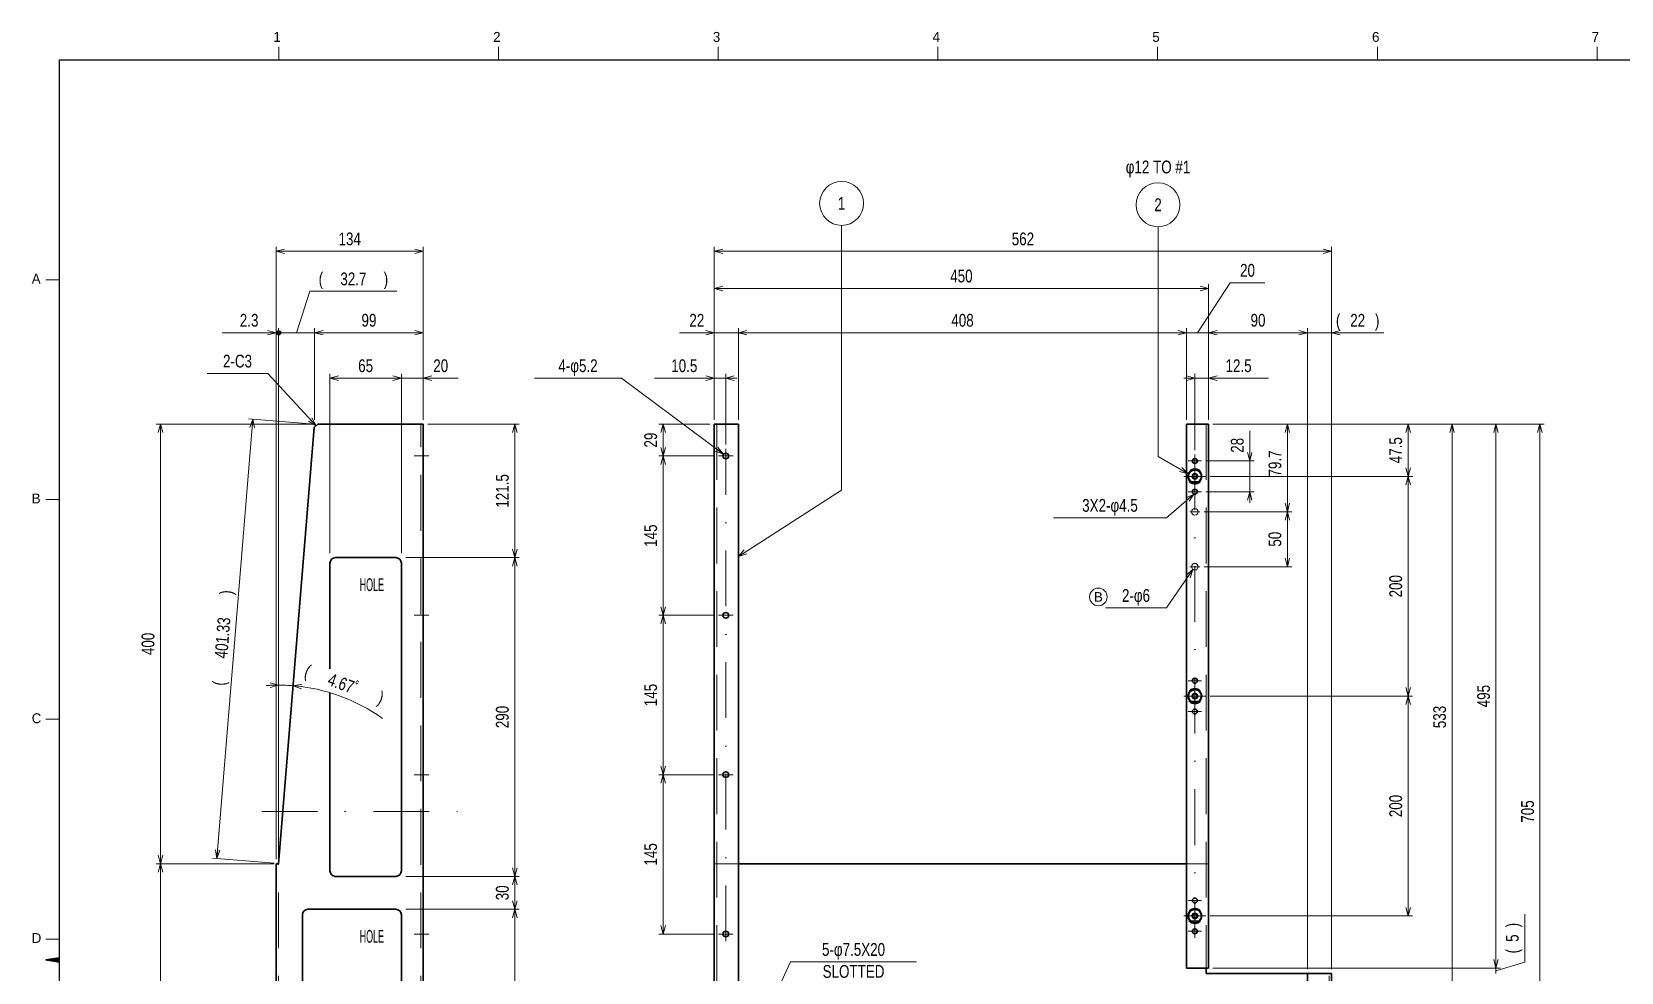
# Model space of a CAD drawing. Header units: millimetres. Extents: x 7 to 587, y 2 to 418.
# Drawn here: x 26.8 to 388.5, y 202.5 to 416.4 of the extents above; entities that cross this region are included whole.
import ezdxf
from ezdxf.enums import TextEntityAlignment as Align

# ---------------------------------------------------------------- set-up
doc = ezdxf.new("R2010")
doc.units = ezdxf.units.MM
doc.linetypes.add('DASHDOT', pattern=[25.3, 12.7, -6.3, 0, -6.3])
doc.linetypes.add('DASHED', pattern=[19, 12.7, -6.3])
for name, color, linetype in [('GR1_02', 7, 'Continuous'), ('GR1_05', 7, 'Continuous'), ('GR1_16', 7, 'Continuous'), ('図面枠C7M', 7, 'Continuous')]:
    doc.layers.add(name, color=color, linetype=linetype)
doc.styles.add('HG丸ｺﾞｼｯｸM-PRO', font='')
doc.styles.get('HG丸ｺﾞｼｯｸM-PRO').set_extended_font_data('HG丸ｺﾞｼｯｸM-PRO')
pattern_1 = [(90, (0, 0), (-0.125, 0), [])]

# ---------------------------------------------------------------- blocks, each defined once
blk = doc.blocks.new('BLKF025')
at = {"layer": '図面枠C7M', "color": 3, "linetype": 'Continuous', "lineweight": 35}
for p, q in [((30.067393, 205.236108), (30.09438, 205.263095)), ((30.188706, 205.216), (30.264271, 205.291564)), ((30.310019, 205.195891), (30.434161, 205.320033)), ((30.431331, 205.175782), (30.604052, 205.348503)), ((30.552644, 205.155673), (30.773942, 205.376972)), ((30.673956, 205.135565), (30.943833, 205.405441)), ((30.795269, 205.115456), (31.113723, 205.43391)), ((30.916582, 205.095347), (31.283614, 205.462379)), ((31.037894, 205.075238), (31.453504, 205.490848)), ((31.159207, 205.05513), (31.623395, 205.519317)), ((31.280519, 205.035021), (31.793285, 205.547787)), ((31.401832, 205.014912), (31.963176, 205.576256)), ((31.523145, 204.994803), (32.133066, 205.604725)), ((31.644457, 204.974695), (32.302957, 205.633194)), ((31.76577, 204.954586), (32.472847, 205.661663)), ((31.887082, 204.934477), (32.642738, 205.690132)), ((32.008395, 204.914368), (32.812628, 205.718601)), ((32.129708, 204.894259), (32.982519, 205.747071)), ((32.25102, 204.874151), (33, 205.62313)), ((32.372333, 204.854042), (33, 205.481709)), ((32.493645, 204.833933), (33, 205.340288)), ((32.614958, 204.813824), (33, 205.198866)), ((32.736271, 204.793716), (33, 205.057445)), ((32.857583, 204.773607), (33, 204.916024)), ((32.978896, 204.753498), (33, 204.774602))]:
    blk.add_line(p, q, dxfattribs=at)
blk = doc.blocks.new('BLKF023')
at = {"layer": '図面枠C7M', "color": 4, "linetype": 'Continuous', "lineweight": 13}
for p, q in [((83, 413), (83, 410)), ((133, 413), (133, 410)), ((183, 413), (183, 410)), ((233, 413), (233, 410)), ((283, 413), (283, 410)), ((333, 413), (333, 410)), ((383, 413), (383, 410)), ((30, 360), (33, 360)), ((30, 310), (33, 310)), ((30, 260), (33, 260)), ((30, 210), (33, 210))]:
    blk.add_line(p, q, dxfattribs=at)
at = {"layer": '図面枠C7M', "color": 2, "linetype": 'Continuous', "lineweight": 25}
for q in [(587, 410), (33, 10)]:
    blk.add_line((33, 410), q, dxfattribs=at)
at = {"layer": '図面枠C7M', "color": 3, "linetype": 'Continuous', "lineweight": 35}
for p, q in [((33, 205.75), (30, 205.25)), ((30, 205.25), (33, 204.75))]:
    blk.add_line(p, q, dxfattribs=at)
blk.add_blockref('BLKF025', (0, 0), dxfattribs=at)
at = {"layer": '図面枠C7M', "color": 4, "linetype": 'Continuous', "lineweight": 13, "style": 'HG丸ｺﾞｼｯｸM-PRO'}
for s, width, p in [('1', 1.003994, (81.79, 413.45)), ('2', 1.003994, (131.79, 413.45)), ('3', 1.003994, (181.79, 413.45)), ('4', 1.003994, (231.79, 413.45)), ('5', 1.003994, (281.79, 413.45)), ('6', 1.003994, (331.79, 413.45)), ('7', 1.003994, (381.79, 413.45)), ('A', 1.002405, (26.79, 358.45)), ('B', 1.004704, (26.79, 308.45)), ('D', 1.002334, (26.79, 208.45))]:
    blk.add_text(s, height=2.25, dxfattribs=dict(at, width=width)).set_placement(p, align=Align.BOTTOM_LEFT)
at = {"layer": '図面枠C7M', "color": 3, "linetype": 'Continuous', "lineweight": 35, "style": 'HG丸ｺﾞｼｯｸM-PRO', "width": 1.001214}
blk.add_text('C', height=2.25, dxfattribs=at).set_placement((26.79, 258.45), align=Align.BOTTOM_LEFT)
blk = doc.blocks.new('BLKF028')
at = {"layer": 'GR1_02', "color": 3, "linetype": 'Continuous', "lineweight": 35}
for p, q in [((182.1, 150.91), (182.1, 327.16)), ((182.1, 327.16), (187.6, 327.16)), ((187.6, 327.16), (187.6, 150.91)), ((289.6, 204.03), (289.6, 327.16)), ((289.6, 327.16), (294.6, 327.16)), ((294.6, 203.41), (294.6, 327.16)), ((289.6, 203.41), (289.6, 204.03)), ((289.6, 203.41), (294.6, 203.41)), ((294.03, 203.41), (294.03, 202.16)), ((294.03, 202.16), (322.6, 202.16)), ((317.1, 202.16), (317.1, 150.91)), ((322.6, 150.91), (322.6, 202.16)), ((187.6, 150.91), (182.1, 150.91)), ((182.1, 150.91), (322.6, 150.91))]:
    blk.add_line(p, q, dxfattribs=at)
at = {"layer": 'GR1_02', "color": 4, "linetype": 'DASHED', "lineweight": 13}
for p, q in [((182.68, 327.16), (182.68, 150.91)), ((294.03, 327.16), (294.03, 203.41)), ((322.03, 150.91), (322.03, 202.16))]:
    blk.add_line(p, q, dxfattribs=at)
blk = doc.blocks.new('FXTIP_ARROW_E')
at = {"color": 0, "linetype": 'Continuous', "lineweight": -2}
for q in [(-1, 0), (-0.97, 0.26), (-0.97, -0.26)]:
    blk.add_line((0, 0), q, dxfattribs=at)
blk = doc.blocks.new('FXTIP_ARROW_S')
at = {"color": 0, "linetype": 'Continuous', "lineweight": -2}
for q in [(-1, 0), (-0.97, 0.26), (-0.97, -0.26)]:
    blk.add_line((0, 0), q, dxfattribs=at)
blk = doc.blocks.new('BLKF043')
at = {"layer": 'GR1_02', "color": 4, "linetype": 'DASHED', "lineweight": 13}
blk.add_circle((291.48, 315.28), 1.62, dxfattribs=at)
at = {"layer": 'GR1_02', "color": 3, "linetype": 'Continuous', "lineweight": 35}
for radius in [1.48, 0.625, 0.5]:
    blk.add_circle((291.48, 315.28), radius, dxfattribs=at)
blk = doc.blocks.new('FXTIP_BLACKDOT_S')
at = {"color": 0, "linetype": 'Continuous', "lineweight": -2}
blk.add_line((0, 0), (-1, 0), dxfattribs=at)
at = {"color": 0, "linetype": 'Continuous', "lineweight": -2, "const_width": 0.25}
blk.add_lwpolyline([(-0.125, 0, 1), (0.125, 0, 1)], format="xyb", close=True, dxfattribs=at)
at = {"color": 0, "linetype": 'Continuous', "lineweight": -2}
blk.add_circle((0, 0), 0.25, dxfattribs=at)
blk = doc.blocks.new('BLKF046')
at = {"layer": 'GR1_02', "color": 4, "linetype": 'DASHED', "lineweight": 13}
blk.add_circle((291.48, 265.28), 1.62, dxfattribs=at)
at = {"layer": 'GR1_02', "color": 3, "linetype": 'Continuous', "lineweight": 35}
for radius in [1.48, 0.625, 0.5]:
    blk.add_circle((291.48, 265.28), radius, dxfattribs=at)
blk = doc.blocks.new('BLKF047')
at = {"layer": 'GR1_02', "color": 4, "linetype": 'DASHED', "lineweight": 13}
blk.add_circle((291.48, 215.28), 1.62, dxfattribs=at)
at = {"layer": 'GR1_02', "color": 3, "linetype": 'Continuous', "lineweight": 35}
for radius in [1.48, 0.625, 0.5]:
    blk.add_circle((291.48, 215.28), radius, dxfattribs=at)
blk = doc.blocks.new('BLKF053')
at = {"layer": 'GR1_02', "color": 3, "linetype": 'Continuous', "lineweight": 35}
for p, q in [((95.9, 296.78), (109.65, 296.78)), ((94.65, 295.53), (94.65, 271.46)), ((110.9, 295.53), (110.9, 225.53)), ((94.65, 266.14), (94.65, 225.53)), ((109.65, 224.28), (95.9, 224.28))]:
    blk.add_line(p, q, dxfattribs=at)
for centre, start, end in [((95.9, 295.53), 90, 180), ((109.65, 295.53), 0, 90), ((95.9, 225.53), 180, 270), ((109.65, 225.53), 270, 0)]:
    blk.add_arc(centre, 1.25, start, end, dxfattribs=at)
blk = doc.blocks.new('BLKF054')
at = {"layer": 'GR1_02', "color": 3, "linetype": 'Continuous', "lineweight": 35}
for p, q in [((88.4, 180.53), (88.4, 215.53)), ((109.65, 216.78), (89.65, 216.78)), ((110.9, 180.53), (110.9, 215.53)), ((109.65, 179.28), (89.65, 179.28))]:
    blk.add_line(p, q, dxfattribs=at)
for centre, start, end in [((89.65, 215.53), 90, 180), ((109.65, 215.53), 0, 90), ((89.65, 180.53), 180, 270), ((109.65, 180.53), 270, 0)]:
    blk.add_arc(centre, 1.25, start, end, dxfattribs=at)
blk = doc.blocks.new('BLKF052')
at = {"layer": 'GR1_02', "color": 3, "linetype": 'Continuous', "lineweight": 35}
for p, q in [((91.09, 326.41), (82.98, 227.16)), ((91.9, 327.16), (91.09, 326.41)), ((115.9, 327.16), (91.9, 327.16)), ((115.9, 327.16), (115.9, 150.91)), ((82.4, 227.16), (82.98, 227.16)), ((82.4, 150.91), (82.4, 227.16)), ((115.9, 150.91), (82.4, 150.91))]:
    blk.add_line(p, q, dxfattribs=at)
at = {"layer": 'GR1_02', "color": 4, "linetype": 'DASHED', "lineweight": 13}
for p, q in [((115.33, 150.91), (115.33, 327.16)), ((82.98, 150.91), (82.98, 227.16))]:
    blk.add_line(p, q, dxfattribs=at)
at = {"layer": 'GR1_02', "color": 3, "linetype": 'Continuous', "lineweight": 35}
for name in ['BLKF053', 'BLKF054']:
    blk.add_blockref(name, (0, 0), dxfattribs=at)
blk = doc.blocks.new('BLKF059')
at = {"layer": 'GR1_16', "linetype": 'Continuous', "lineweight": 13}
h = blk.add_hatch(dxfattribs=at)
h.set_pattern_fill('_USER', color=4, scale=0.125, angle=90, style=0, pattern_type=0)
h.set_pattern_definition(pattern_1)
edge = h.paths.add_edge_path(flags=0)
edge.add_arc((291.48, 315.28), 1.75, 45, 135, ccw=False)
edge.add_line((292.71, 316.52), (292.62, 316.43))
edge.add_arc((291.48, 315.28), 1.62, 45, 135)
edge.add_line((290.33, 316.43), (290.24, 316.52))
at = {"layer": 'GR1_16', "color": 4, "linetype": 'DASHED', "lineweight": 13}
for p, q in [((290.24, 316.52), (290.33, 316.43)), ((292.71, 316.52), (292.62, 316.43))]:
    blk.add_line(p, q, dxfattribs=at)
blk.add_arc((291.48, 315.28), 1.75, 45, 135, dxfattribs=at)
blk = doc.blocks.new('BLKF060')
at = {"layer": 'GR1_16', "linetype": 'Continuous', "lineweight": 13}
h = blk.add_hatch(dxfattribs=at)
h.set_pattern_fill('_USER', color=4, scale=0.125, angle=90, style=0, pattern_type=0)
h.set_pattern_definition(pattern_1)
edge = h.paths.add_edge_path(flags=0)
edge.add_arc((291.48, 315.28), 1.75, 225, 315)
edge.add_line((292.71, 314.05), (292.62, 314.14))
edge.add_arc((291.48, 315.28), 1.62, 225, 315, ccw=False)
edge.add_line((290.33, 314.14), (290.24, 314.05))
at = {"layer": 'GR1_16', "color": 4, "linetype": 'DASHED', "lineweight": 13}
for p, q in [((290.24, 314.05), (290.33, 314.14)), ((292.71, 314.05), (292.62, 314.14))]:
    blk.add_line(p, q, dxfattribs=at)
blk.add_arc((291.48, 315.28), 1.75, 225, 315, dxfattribs=at)
blk = doc.blocks.new('BLKF061')
at = {"layer": 'GR1_16', "linetype": 'Continuous', "lineweight": 13}
h = blk.add_hatch(dxfattribs=at)
h.set_pattern_fill('_USER', color=4, scale=0.125, angle=90, style=0, pattern_type=0)
h.set_pattern_definition(pattern_1)
edge = h.paths.add_edge_path(flags=0)
edge.add_arc((291.48, 265.28), 1.75, 45, 135, ccw=False)
edge.add_line((292.71, 266.52), (292.62, 266.43))
edge.add_arc((291.48, 265.28), 1.62, 45, 135)
edge.add_line((290.33, 266.43), (290.24, 266.52))
at = {"layer": 'GR1_16', "color": 4, "linetype": 'DASHED', "lineweight": 13}
for p, q in [((290.24, 266.52), (290.33, 266.43)), ((292.71, 266.52), (292.62, 266.43))]:
    blk.add_line(p, q, dxfattribs=at)
blk.add_arc((291.48, 265.28), 1.75, 45, 135, dxfattribs=at)
blk = doc.blocks.new('BLKF062')
at = {"layer": 'GR1_16', "linetype": 'Continuous', "lineweight": 13}
h = blk.add_hatch(dxfattribs=at)
h.set_pattern_fill('_USER', color=4, scale=0.125, angle=90, style=0, pattern_type=0)
h.set_pattern_definition(pattern_1)
edge = h.paths.add_edge_path(flags=0)
edge.add_arc((291.48, 265.28), 1.75, 225, 315)
edge.add_line((292.71, 264.05), (292.62, 264.14))
edge.add_arc((291.48, 265.28), 1.62, 225, 315, ccw=False)
edge.add_line((290.33, 264.14), (290.24, 264.05))
at = {"layer": 'GR1_16', "color": 4, "linetype": 'DASHED', "lineweight": 13}
for p, q in [((290.24, 264.05), (290.33, 264.14)), ((292.71, 264.05), (292.62, 264.14))]:
    blk.add_line(p, q, dxfattribs=at)
blk.add_arc((291.48, 265.28), 1.75, 225, 315, dxfattribs=at)
blk = doc.blocks.new('BLKF063')
at = {"layer": 'GR1_16', "linetype": 'Continuous', "lineweight": 13}
h = blk.add_hatch(dxfattribs=at)
h.set_pattern_fill('_USER', color=4, scale=0.125, angle=90, style=0, pattern_type=0)
h.set_pattern_definition(pattern_1)
edge = h.paths.add_edge_path(flags=0)
edge.add_arc((291.48, 215.28), 1.75, 45, 135, ccw=False)
edge.add_line((292.71, 216.52), (292.62, 216.43))
edge.add_arc((291.48, 215.28), 1.62, 45, 135)
edge.add_line((290.33, 216.43), (290.24, 216.52))
at = {"layer": 'GR1_16', "color": 4, "linetype": 'DASHED', "lineweight": 13}
for p, q in [((290.24, 216.52), (290.33, 216.43)), ((292.71, 216.52), (292.62, 216.43))]:
    blk.add_line(p, q, dxfattribs=at)
blk.add_arc((291.48, 215.28), 1.75, 45, 135, dxfattribs=at)
blk = doc.blocks.new('BLKF064')
at = {"layer": 'GR1_16', "linetype": 'Continuous', "lineweight": 13}
h = blk.add_hatch(dxfattribs=at)
h.set_pattern_fill('_USER', color=4, scale=0.125, angle=90, style=0, pattern_type=0)
h.set_pattern_definition(pattern_1)
edge = h.paths.add_edge_path(flags=0)
edge.add_arc((291.48, 215.28), 1.75, 225, 315)
edge.add_line((292.71, 214.05), (292.62, 214.14))
edge.add_arc((291.48, 215.28), 1.62, 225, 315, ccw=False)
edge.add_line((290.33, 214.14), (290.24, 214.05))
at = {"layer": 'GR1_16', "color": 4, "linetype": 'DASHED', "lineweight": 13}
for p, q in [((290.24, 214.05), (290.33, 214.14)), ((292.71, 214.05), (292.62, 214.14))]:
    blk.add_line(p, q, dxfattribs=at)
blk.add_arc((291.48, 215.28), 1.75, 225, 315, dxfattribs=at)
blk = doc.blocks.new('BLKF084')
at = {"layer": 'GR1_05', "color": 4, "linetype": 'Continuous', "lineweight": 13}
blk.add_circle((269.52, 287.85), 2, dxfattribs=at)
at = {"layer": 'GR1_05', "color": 4, "linetype": 'Continuous', "lineweight": 13, "style": 'HG丸ｺﾞｼｯｸM-PRO', "width": 1.04272}
blk.add_text('B', height=2.18, dxfattribs=at).set_placement((269.52, 287.85), align=Align.MIDDLE_CENTER)

msp = doc.modelspace()

# ---------------------------------------------------------------- linework, layer by layer
at = {"layer": 'GR1_02', "color": 4, "linetype": 'DASHDOT', "lineweight": 13}
for p, q in [((117.14, 319.91), (113.84, 319.91)), ((186.38, 319.91), (183.08, 319.91)), ((184.73, 209.51), (184.73, 321.56)), ((292.98, 318.78), (289.98, 318.78)), ((291.48, 320.28), (291.48, 210.28)), ((293.95, 315.28), (289, 315.28)), ((292.98, 311.78), (289.98, 311.78)), ((292.6, 307.23), (290.35, 307.23)), ((292.6, 294.73), (290.35, 294.73)), ((117.14, 283.66), (113.84, 283.66)), ((186.38, 283.66), (183.08, 283.66)), ((292.98, 268.78), (289.98, 268.78)), ((293.95, 265.28), (289, 265.28)), ((292.98, 261.78), (289.98, 261.78)), ((117.14, 247.41), (113.84, 247.41)), ((186.38, 247.41), (183.08, 247.41)), ((79.15, 239.03), (126.15, 239.03)), ((292.98, 218.78), (289.98, 218.78)), ((293.95, 215.28), (289, 215.28)), ((117.14, 211.16), (113.84, 211.16)), ((186.38, 211.16), (183.08, 211.16)), ((292.98, 211.78), (289.98, 211.78))]:
    msp.add_line(p, q, dxfattribs=at)
at = {"layer": 'GR1_02', "color": 4, "linetype": 'DASHED', "lineweight": 13}
for p, q in [((182.1, 227.16), (187.6, 227.16)), ((289.6, 227.16), (294.6, 227.16))]:
    msp.add_line(p, q, dxfattribs=at)
at = {"layer": 'GR1_02', "color": 3, "linetype": 'Continuous', "lineweight": 35}
msp.add_line((187.6, 227.16), (289.6, 227.16), dxfattribs=at)
for centre, radius in [((184.73, 319.91), 0.65), ((291.48, 318.78), 0.562), ((291.48, 311.78), 0.562), ((184.73, 283.66), 0.65), ((291.48, 268.78), 0.562), ((291.48, 261.78), 0.562), ((184.73, 247.41), 0.65), ((291.48, 218.78), 0.562), ((184.73, 211.16), 0.65), ((291.48, 211.78), 0.562)]:
    msp.add_circle(centre, radius, dxfattribs=at)
at = {"layer": 'GR1_02', "color": 4, "linetype": 'Continuous', "lineweight": 13}
for centre in [(291.48, 307.23), (291.48, 294.73)]:
    msp.add_circle(centre, 0.75, dxfattribs=at)
at = {"layer": 'GR1_16', "color": 4, "linetype": 'Continuous', "lineweight": 13}
for p, q in [((211.08, 312.15), (211.08, 372.37)), ((283.09, 319.8), (283.09, 372.06)), ((82.4, 228.16), (82.4, 367.47)), ((82.4, 366.47), (115.9, 366.47)), ((115.9, 328.16), (115.9, 367.47)), ((182.1, 328.16), (182.1, 367.47)), ((182.1, 366.47), (322.6, 366.47)), ((322.6, 203.16), (322.6, 367.47)), ((182.1, 328.16), (182.1, 359.03)), ((292.1, 347.96), (299.5, 359.32)), ((294.6, 328.16), (294.6, 359.03)), ((299.5, 359.32), (307.42, 359.32)), ((87.06, 347.96), (90.11, 357.37)), ((90.11, 357.37), (109.87, 357.37)), ((182.1, 358.03), (294.6, 358.03)), ((70.11, 347.96), (82.4, 347.96)), ((82.4, 228.16), (82.4, 348.96)), ((82.4, 347.96), (82.98, 347.96)), ((82.98, 228.16), (82.98, 348.96)), ((82.98, 347.96), (91.15, 347.96)), ((91.15, 328.16), (91.15, 348.96)), ((91.15, 347.96), (115.9, 347.96)), ((115.9, 328.16), (115.9, 348.96)), ((174.18, 347.96), (182.1, 347.96)), ((182.1, 328.16), (182.1, 348.96)), ((182.1, 347.96), (187.6, 347.96)), ((187.6, 328.16), (187.6, 348.96)), ((187.6, 347.96), (289.6, 347.96)), ((289.6, 328.16), (289.6, 348.96)), ((289.6, 347.96), (294.6, 347.96)), ((294.6, 328.16), (294.6, 348.96)), ((294.6, 347.96), (317.1, 347.96)), ((317.1, 203.16), (317.1, 348.96)), ((317.1, 347.96), (322.6, 347.96)), ((322.6, 203.16), (322.6, 348.96)), ((322.6, 347.96), (334.46, 347.96)), ((80.54, 338.67), (66.7, 338.67)), ((91.49, 326.79), (80.54, 338.67)), ((94.65, 297.78), (94.65, 338.62)), ((94.65, 337.62), (110.9, 337.62)), ((110.9, 297.78), (110.9, 338.62)), ((110.9, 337.62), (115.9, 337.62)), ((115.9, 328.16), (115.9, 338.62)), ((115.9, 337.62), (123.82, 337.62)), ((160.98, 337.62), (141.22, 337.62)), ((184.2, 320.3), (160.98, 337.62)), ((168.48, 337.62), (182.1, 337.62)), ((182.1, 328.16), (182.1, 338.62)), ((182.1, 337.62), (184.73, 337.62)), ((184.73, 322.56), (184.73, 338.62)), ((184.73, 337.62), (187.23, 337.62)), ((288.98, 337.62), (291.48, 337.62)), ((291.48, 321.2), (291.48, 338.62)), ((291.48, 337.62), (294.6, 337.62)), ((294.6, 328.16), (294.6, 338.62)), ((294.6, 337.62), (308.24, 337.62)), ((90.9, 327.16), (55.07, 327.16)), ((56.07, 227.16), (56.07, 327.16)), ((68.94, 228.31), (77.11, 328.31)), ((90.15, 327.24), (76.11, 328.39)), ((116.9, 327.16), (137.7, 327.16)), ((136.7, 296.78), (136.7, 327.16)), ((181.1, 327.16), (169.46, 327.16)), ((170.46, 319.91), (170.46, 327.16)), ((295.6, 327.16), (341, 327.16)), ((295.6, 327.16), (351, 327.16)), ((295.6, 327.16), (361, 327.16)), ((295.6, 327.16), (371, 327.16)), ((295.6, 327.16), (313.52, 327.16)), ((303.95, 318.78), (303.95, 325.65)), ((312.52, 307.23), (312.52, 327.16)), ((340, 315.28), (340, 327.16)), ((350, 193.91), (350, 327.16)), ((360, 203.41), (360, 327.16)), ((370, 150.91), (370, 327.16)), ((182.08, 319.91), (169.46, 319.91)), ((170.46, 283.66), (170.46, 319.91)), ((289.95, 315.84), (283.09, 319.8)), ((293.98, 318.78), (304.95, 318.78)), ((303.95, 311.78), (303.95, 318.78)), ((294.95, 315.28), (341, 315.28)), ((340, 265.28), (340, 315.28)), ((187.6, 297.05), (211.08, 312.15)), ((291.27, 311.26), (285, 305.85)), ((293.98, 311.78), (304.95, 311.78)), ((303.95, 309.28), (303.95, 311.78)), ((285, 305.85), (259.32, 305.85)), ((293.6, 307.23), (313.52, 307.23)), ((312.52, 294.73), (312.52, 307.23)), ((111.9, 296.78), (137.7, 296.78)), ((136.7, 224.28), (136.7, 296.78)), ((291.05, 294.12), (285, 285.35)), ((293.6, 294.73), (313.52, 294.73)), ((182.08, 283.66), (169.46, 283.66)), ((170.46, 247.41), (170.46, 283.66)), ((285, 285.35), (271.16, 285.35)), ((294.95, 265.28), (341, 265.28)), ((340, 215.28), (340, 265.28)), ((182.08, 247.41), (169.46, 247.41)), ((170.46, 211.16), (170.46, 247.41)), ((81.98, 227.24), (67.94, 228.39)), ((81.98, 227.16), (55.07, 227.16)), ((56.07, 150.91), (56.07, 227.16)), ((111.9, 224.28), (137.7, 224.28)), ((136.7, 216.78), (136.7, 224.28)), ((111.9, 216.78), (137.7, 216.78)), ((136.7, 179.28), (136.7, 216.78)), ((294.95, 215.28), (341, 215.28)), ((366.53, 204.78), (366.53, 215.66)), ((182.08, 211.16), (169.46, 211.16)), ((191.24, 187.07), (199.48, 204.82)), ((199.48, 204.82), (228.12, 204.82)), ((295.6, 203.41), (361, 203.41)), ((360, 202.78), (366.53, 204.78)), ((360, 202.16), (360, 203.41))]:
    msp.add_line(p, q, dxfattribs=at)
for centre in [(211.08, 377.37), (283.09, 377.06)]:
    msp.add_circle(centre, 5, dxfattribs=at)
for start, end in [(90, 93.9801), (85.3265, 90), (54.4432, 85.3265)]:
    msp.add_arc((82.98, 227.16), 40.62, start, end, dxfattribs=at)

# ---------------------------------------------------------------- block references
at = {"layer": 'GR1_02', "color": 3, "linetype": 'Continuous', "lineweight": 35}
for name in ['BLKF052', 'BLKF028', 'BLKF043', 'BLKF046', 'BLKF047']:
    msp.add_blockref(name, (0, 0), dxfattribs=at)
at = {"layer": 'GR1_05', "color": 4, "linetype": 'Continuous', "lineweight": 13}
msp.add_blockref('BLKF084', (0, 0), dxfattribs=at)
at = {"layer": 'GR1_16', "color": 4, "linetype": 'Continuous', "lineweight": 13, "xscale": 2, "yscale": 2}
for name, p, rotation in [('FXTIP_ARROW_S', (82.4, 366.47), 180), ('FXTIP_ARROW_E', (115.9, 366.47), 360), ('FXTIP_ARROW_S', (182.1, 366.47), 180), ('FXTIP_ARROW_E', (322.6, 366.47), 360), ('FXTIP_ARROW_S', (182.1, 358.03), 180), ('FXTIP_ARROW_E', (294.6, 358.03), 360), ('FXTIP_ARROW_E', (82.4, 347.96), 360), ('FXTIP_BLACKDOT_S', (82.98, 347.96), 180), ('FXTIP_ARROW_S', (91.15, 347.96), 180), ('FXTIP_ARROW_E', (115.9, 347.96), 360), ('FXTIP_ARROW_E', (182.1, 347.96), 360), ('FXTIP_ARROW_S', (187.6, 347.96), 180), ('FXTIP_ARROW_E', (289.6, 347.96), 360), ('FXTIP_ARROW_S', (294.6, 347.96), 180), ('FXTIP_ARROW_E', (317.1, 347.96), 360), ('FXTIP_ARROW_S', (322.6, 347.96), 180), ('FXTIP_ARROW_S', (94.65, 337.62), 180), ('FXTIP_ARROW_E', (110.9, 337.62), 360), ('FXTIP_ARROW_S', (115.9, 337.62), 180), ('FXTIP_ARROW_E', (182.1, 337.62), 360), ('FXTIP_ARROW_S', (184.73, 337.62), 180), ('FXTIP_ARROW_E', (291.48, 337.62), 360), ('FXTIP_ARROW_S', (294.6, 337.62), 180), ('FXTIP_ARROW_E', (56.07, 327.16), 90), ('FXTIP_ARROW_E', (77.11, 328.31), 85.32646271578072), ('FXTIP_ARROW_S', (91.49, 326.79), 312.6632313578864), ('FXTIP_ARROW_E', (136.7, 327.16), 90), ('FXTIP_ARROW_E', (170.46, 327.16), 90), ('FXTIP_ARROW_E', (312.52, 327.16), 90), ('FXTIP_ARROW_E', (340, 327.16), 90), ('FXTIP_ARROW_E', (350, 327.16), 90), ('FXTIP_ARROW_E', (360, 327.16), 90), ('FXTIP_ARROW_E', (370, 327.16), 90), ('FXTIP_ARROW_S', (170.46, 319.91), 270), ('FXTIP_ARROW_E', (170.46, 319.91), 90), ('FXTIP_ARROW_S', (184.2, 320.3), 323.2848013511243), ('FXTIP_ARROW_S', (303.95, 318.78), 270), ('FXTIP_ARROW_S', (289.95, 315.84), 330.0000000000001), ('FXTIP_ARROW_S', (340, 315.28), 270), ('FXTIP_ARROW_E', (340, 315.28), 90), ('FXTIP_ARROW_S', (291.27, 311.26), 40.79383539191949), ('FXTIP_ARROW_E', (303.95, 311.78), 90), ('FXTIP_ARROW_S', (312.52, 307.23), 270), ('FXTIP_ARROW_E', (312.52, 307.23), 90), ('FXTIP_ARROW_S', (136.7, 296.78), 270), ('FXTIP_ARROW_E', (136.7, 296.78), 90), ('FXTIP_ARROW_S', (187.6, 297.05), 212.7448171317196), ('FXTIP_ARROW_S', (312.52, 294.73), 270), ('FXTIP_ARROW_S', (291.05, 294.12), 55.39288678753123), ('FXTIP_ARROW_S', (170.46, 283.66), 270), ('FXTIP_ARROW_E', (170.46, 283.66), 90), ('FXTIP_ARROW_S', (86.28, 267.64), 175.3264627157808), ('FXTIP_ARROW_S', (340, 265.28), 270), ('FXTIP_ARROW_E', (340, 265.28), 90), ('FXTIP_ARROW_S', (170.46, 247.41), 270), ('FXTIP_ARROW_E', (170.46, 247.41), 90), ('FXTIP_ARROW_S', (56.07, 227.16), 270), ('FXTIP_ARROW_S', (68.94, 228.31), 265.3264627157807), ('FXTIP_ARROW_E', (56.07, 227.16), 90), ('FXTIP_ARROW_S', (136.7, 224.28), 270), ('FXTIP_ARROW_E', (136.7, 224.28), 90), ('FXTIP_ARROW_S', (136.7, 216.78), 270), ('FXTIP_ARROW_S', (340, 215.28), 270), ('FXTIP_ARROW_E', (136.7, 216.78), 90), ('FXTIP_ARROW_S', (170.46, 211.16), 270), ('FXTIP_ARROW_S', (360, 203.41), 270)]:
    msp.add_blockref(name, p, dxfattribs=dict(at, rotation=rotation))
at = {"layer": 'GR1_16', "color": 4, "linetype": 'DASHED', "lineweight": 13}
for name in ['BLKF059', 'BLKF060', 'BLKF061', 'BLKF062', 'BLKF063', 'BLKF064']:
    msp.add_blockref(name, (0, 0), dxfattribs=at)
at = {"layer": 'GR1_16', "color": 4, "linetype": 'Continuous', "lineweight": 13, "xscale": 2, "yscale": 2}
msp.add_blockref('FXTIP_ARROW_E', (82.98, 267.78), dxfattribs=at)
at = {"layer": '図面枠C7M', "color": 4, "linetype": 'Continuous', "lineweight": 13}
msp.add_blockref('BLKF023', (0, 0), dxfattribs=at)

# ---------------------------------------------------------------- texts
at = {"layer": 'GR1_16', "color": 3, "linetype": 'Continuous', "lineweight": 35, "style": 'HG丸ｺﾞｼｯｸM-PRO'}
for s, height, width, p in [('φ12 TO #1', 2.909, 0.783875, (283.09, 385.66)), ('1', 2.91, 0.784542, (211.08, 377.37)), ('HOLE', 2.909, 0.521888, (104.19, 290.63)), ('HOLE', 2.909, 0.521888, (104.19, 210.63))]:
    msp.add_text(s, height=height, dxfattribs=dict(at, width=width)).set_placement(p, align=Align.MIDDLE_CENTER)
at = {"layer": 'GR1_16', "color": 3, "linetype": 'Continuous', "lineweight": 35, "style": 'HG丸ｺﾞｼｯｸM-PRO', "width": 0.784542}
msp.add_text('2', height=2.91, rotation=0, dxfattribs=at).set_placement((283.09, 377.06), align=Align.MIDDLE_CENTER)
at = {"layer": 'GR1_16', "color": 3, "linetype": 'Continuous', "lineweight": 35, "style": 'HG丸ｺﾞｼｯｸM-PRO'}
for s, height, rotation, width, p in [('134', 2.909, 0, 0.784542, (99.15, 366.97)), ('562', 2.909, 0, 0.784542, (252.35, 366.97)), ('450', 2.909, 0, 0.784542, (238.35, 358.53)), ('2.3', 2.909, 0, 0.784839, (76.26, 348.46)), ('99', 2.909, 0, 0.784542, (103.53, 348.46)), ('22', 2.909, 0, 0.784542, (178.14, 348.46)), ('408', 2.909, 0, 0.784542, (238.6, 348.46)), ('90', 2.909, 0, 0.784542, (305.85, 348.46)), ('(', 2.91, 0, 0.781868, (324.09, 348.46)), ('22', 2.909, 0, 0.784542, (328.53, 348.46)), (')', 2.91, 0, 0.781868, (332.97, 348.46)), ('65', 2.909, 0, 0.784542, (102.78, 338.12)), ('20', 2.909, 0, 0.784542, (119.86, 338.12)), ('29', 2.909, 90, 0.784542, (169.96, 323.53)), ('28', 2.909, 90, 0.784542, (303.45, 322.33)), ('47.5', 2.909, 90, 0.784749, (339.5, 321.22)), ('79.7', 2.909, 90, 0.784749, (312.02, 318.2)), ('121.5', 2.909, 90, 0.7847, (136.2, 311.97)), ('3X2-φ4.5', 2.909, 360, 0.783629, (272.16, 306.35)), ('145', 2.909, 90, 0.784542, (169.96, 301.78)), ('50', 2.909, 90, 0.784542, (312.02, 300.98)), ('200', 2.909, 90, 0.784542, (339.5, 290.28)), (')', 2.91, 85.3265, 0.781868, (73.37, 288.67)), ('401.33', 2.909, 85.3265, 0.78467, (72.52, 278.35)), ('400', 2.909, 90, 0.784542, (55.57, 277.16)), ('(', 2.91, 339.8849, 0.781868, (88.78, 268.82)), ('(', 2.91, 85.3265, 0.781868, (71.68, 268.02)), ('4.67ﾟ', 2.909, 339.8849, 0.784152, (97.12, 265.77)), ('145', 2.909, 90, 0.784542, (169.96, 265.53)), ('495', 2.909, 90, 0.784542, (359.5, 265.28)), (')', 2.91, 339.8849, 0.781868, (105.45, 262.72)), ('290', 2.909, 90, 0.784542, (136.2, 260.53)), ('533', 2.909, 90, 0.784542, (349.5, 260.53)), ('200', 2.909, 90, 0.784542, (339.5, 240.28)), ('705', 2.909, 90, 0.784542, (369.5, 239.03)), ('145', 2.909, 90, 0.784542, (169.96, 229.28)), ('30', 2.909, 90, 0.784542, (136.2, 220.53)), (')', 2.91, 90, 0.781868, (366.03, 213.18)), ('5', 2.91, 90, 0.784542, (366.03, 210.22)), ('(', 2.91, 90, 0.781868, (366.03, 207.26))]:
    msp.add_text(s, height=height, rotation=rotation, dxfattribs=dict(at, width=width)).set_placement(p, align=Align.BOTTOM_CENTER)
for s, height, width, p in [('(', 2.91, 0.781868, (92.59, 357.87)), (')', 2.91, 0.781868, (107.39, 357.87)), ('20', 2.909, 0.784542, (303.46, 359.82)), ('32.7', 2.909, 0.784749, (99.99, 357.87)), ('2-C3', 2.909, 0.783285, (73.62, 339.17)), ('4-φ5.2', 2.909, 0.783565, (151.1, 338.12)), ('10.5', 2.909, 0.784749, (175.29, 338.12)), ('12.5', 2.909, 0.784749, (301.42, 338.12)), ('2-φ6', 2.909, 0.783086, (278.08, 285.85)), ('5-φ7.5X20', 2.909, 0.783739, (213.8, 205.32)), ('SLOTTED', 2.909, 0.783761, (213.8, 200.32))]:
    msp.add_text(s, height=height, dxfattribs=dict(at, width=width)).set_placement(p, align=Align.BOTTOM_CENTER)

doc.saveas('drawing.dxf')
